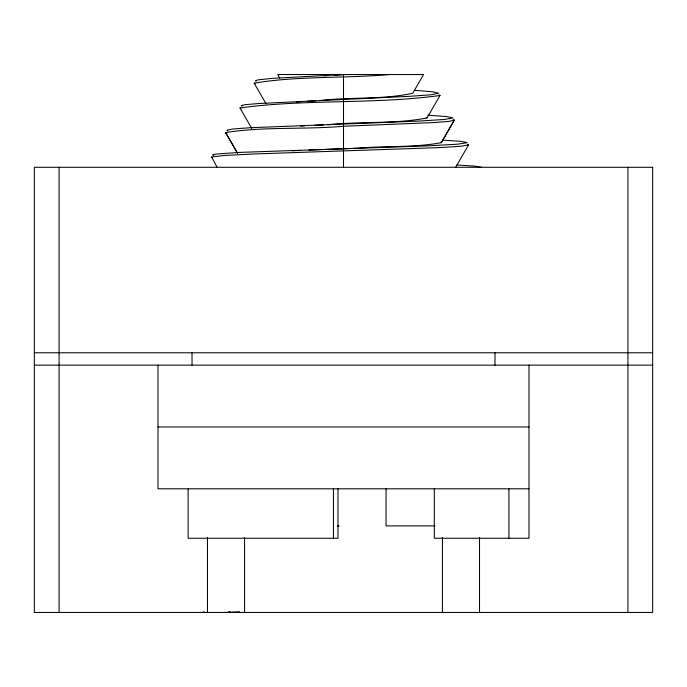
<?xml version="1.0" encoding="UTF-8"?>
<svg xmlns="http://www.w3.org/2000/svg" width="687" height="687" viewBox="0 0 687 687"><rect width="100%" height="100%" fill="white"/><g stroke="black" fill="none" stroke-linecap="round" stroke-linejoin="round"><path stroke-width="1.03" d="M434.304 488.801L434.304 538.264L528.99 538.264L528.99 365.14M327.974 124.708C360.606 121.29 394.845 124.218 427.039 117.949L439.989 95.493L439.122 94.909M237.513 153.227L225.594 132.557C264.066 126.451 304.659 129.706 343.5 126.253L433.557 122.595L449.195 121.35L454.279 120.199L453.231 119.615M217.023 167.164L211.596 156.98L223.61 155.52L254.242 153.957L439.68 147.593L460.917 146.254L468.551 144.914L467.349 144.33M279.798 78.172L277.711 74.54L423.544 74.54L412.767 93.243C382.616 99.89 350.104 96.833 319.464 100.585M454.21 120.294L441.312 142.664C414.141 147.808 385.424 145.773 357.833 148.177L325.535 149.431M454.279 120.199L441.312 142.664L440.633 142.183M455.584 167.379L468.551 144.914M439.989 95.493C374.26 104.51 305.389 98.937 239.969 107.945L251.76 128.46M227.869 612.461L229.844 611.808M201.909 612.461L204.254 611.808M323.938 75.862L328.36 75.561M334.371 75.149L343.5 74.54L343.5 167.044M296.303 101.977L300.88 101.685M307.347 101.281L315.908 100.783M389.349 74.54C344.625 78.541 298.184 75.793 254.156 83.144L266.067 103.806M300.614 126.004L304.607 125.807M224.443 612.461L239.608 611.782M343.5 74.54L272.155 78.361L258.303 79.829L255.59 80.611L256.002 81.281M314.981 125.309L323.594 124.905M292.37 150.788L300.073 150.462M308.875 150.101L322.151 149.568M34.35 352.774L652.65 352.774M34.35 365.14L652.65 365.14M158.01 426.971L528.99 426.971M528.973 488.801L158.01 488.801L158.01 365.14M337.274 525.899L339.198 525.899M434.923 525.899L386.042 525.899L386.042 488.801M456.812 164.957L474.863 166.125L481.518 167.285M443.39 140.139L461.321 141.402L467.254 142.664L457.473 144.201L428.345 145.824L239.832 152.394L217.092 153.957L212.618 154.927L213.339 155.408M427.812 115.176L446.936 116.592L452.973 117.949L444.257 119.486L418.46 121.101L249.321 127.773L232.446 129.044L226.899 130.212L227.895 130.788M414.647 90.315L432.733 91.792L438.692 93.243L431.024 94.78L410.233 96.292L258.389 103.557L245.474 104.622L241.249 105.566L242.099 106.056M227.019 133.132L225.594 132.557M212.429 157.752L211.313 157.271M240.811 108.306L240.012 107.988M255.315 83.72L254.207 83.239M426.206 117.374L427.039 117.949M225.654 132.651L237.522 153.235M627.918 167.285L627.918 612.461M508.93 488.801L508.93 538.264M494.983 352.774L494.983 365.14M479.526 537.517L479.526 612.461M442.428 537.517L442.428 612.461M337.978 488.801L337.978 538.264L188.126 538.264L188.126 488.801M333.444 488.801L333.444 538.264M244.572 537.517L244.572 612.461M207.474 537.517L207.474 612.461M192.017 352.774L192.017 365.14M59.082 167.285L59.082 612.461M652.65 167.285L34.35 167.285L34.35 612.461L652.65 612.461L652.65 167.285"/></g></svg>
